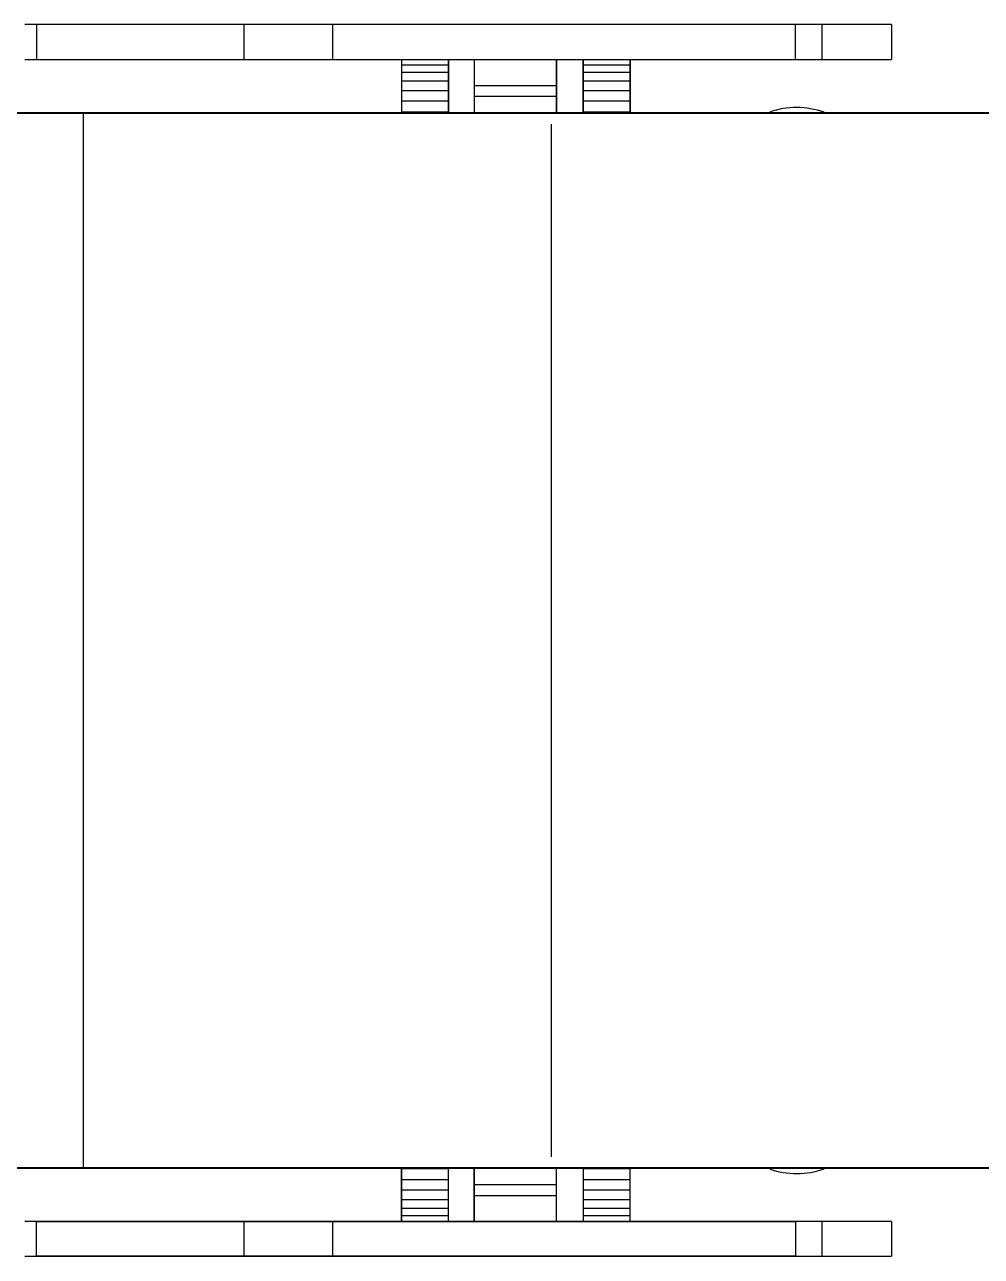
# Model space of a CAD drawing. Extents: x 2733443 to 3206532, y -1516114 to -1264405.
# Drawn here: x 3023306 to 3024201, y -1501181 to -1500030 of the extents above; entities that cross this region are included whole.
import ezdxf

# ---------------------------------------------------------------- set-up
doc = ezdxf.new("R2010")
doc.units = 0
doc.header["$MEASUREMENT"] = 0
doc.linetypes.add('1', pattern=[0, 0, 0])
doc.layers.get('0').update_dxf_attribs({"color": 250, "linetype": '1'})
doc.layers.add('furniture', color=33, linetype='Continuous')

# ---------------------------------------------------------------- blocks, each defined once
blk = doc.blocks.new('EQUIPMENT')
at = {"layer": 'furniture'}
for p, q in [((-8286.4, 2133.2), (-8286.6, 2133.2)), ((-8236, 2133.2), (-8286.4, 2133.2)), ((-8275.5, 2133.2), (-8275.5, 2100.5)), ((-7566.4, 2133.2), (-8275.5, 2133.2)), ((-8082, 2133.2), (-8236, 2133.2)), ((-8022.1, 2133.2), (-8082, 2133.2)), ((-8082, 2133.2), (-8082, 2100.5)), ((-7998.7, 2133.2), (-8022.1, 2133.2)), ((-7921.7, 2133.2), (-7998.7, 2133.2)), ((-7998.7, 2100.5), (-7998.7, 2133.2)), ((-7893.2, 2133.2), (-7921.7, 2133.2)), ((-7541.8, 2133.2), (-7893.2, 2133.2)), ((-7566.4, 2100.5), (-7566.4, 2133.2)), ((-7476.5, 2133.2), (-7541.8, 2133.2)), ((-7541.8, 2133.2), (-7541.8, 2100.5)), ((-7476.5, 2133.2), (-7476.5, 2100.5)), ((-7476.5, 2133.2), (-7476.5, 2100.5)), ((-8286.6, 2100.5), (-8286.4, 2100.5)), ((-8286.4, 2100.5), (-8236, 2100.5)), ((-8275.5, 2100.5), (-7566.4, 2100.5)), ((-8236, 2100.5), (-8082, 2100.5)), ((-8082, 2100.5), (-8022.1, 2100.5)), ((-8022.1, 2100.5), (-7998.7, 2100.5)), ((-7998.7, 2100.5), (-7921.7, 2100.5)), ((-7934.5, 2100.5), (-7934.5, 2095.3)), ((-7934.5, 2100.5), (-7934.5, 2050.6)), ((-7934.5, 2095.3), (-7934.5, 2088.5)), ((-7890.5, 2095.3), (-7934.5, 2095.3)), ((-7921.7, 2100.5), (-7893.2, 2100.5)), ((-7893.2, 2100.5), (-7541.8, 2100.5)), ((-7890.5, 2095.3), (-7890.5, 2100.5)), ((-7890.5, 2100.5), (-7890.5, 2050.6)), ((-7890.5, 2088.5), (-7890.5, 2095.3)), ((-7866.5, 2100.5), (-7866.5, 2050.6)), ((-7866.5, 2100.4), (-7866.5, 2076.3)), ((-7789.5, 2100.5), (-7789.5, 2050.6)), ((-7789.5, 2076.3), (-7789.5, 2100.4)), ((-7764.8, 2100.5), (-7764.8, 2095.3)), ((-7764.8, 2050.6), (-7764.8, 2100.5)), ((-7764.8, 2095.3), (-7764.8, 2088.5)), ((-7720.8, 2095.3), (-7764.8, 2095.3)), ((-7720.8, 2095.3), (-7720.8, 2100.5)), ((-7720.8, 2100.5), (-7720.8, 2050.6)), ((-7720.8, 2088.5), (-7720.8, 2095.3)), ((-7541.8, 2100.5), (-7476.5, 2100.5)), ((-7934.5, 2088.5), (-7934.5, 2080.5)), ((-7890.5, 2088.5), (-7934.5, 2088.5)), ((-7890.5, 2080.5), (-7890.5, 2088.5)), ((-7764.8, 2088.5), (-7764.8, 2080.5)), ((-7720.8, 2088.5), (-7764.8, 2088.5)), ((-7720.8, 2080.5), (-7720.8, 2088.5)), ((-7934.5, 2080.5), (-7934.5, 2071.4)), ((-7890.5, 2080.5), (-7934.5, 2080.5)), ((-7934.5, 2071.4), (-7934.5, 2061.6)), ((-7890.5, 2071.4), (-7934.5, 2071.4)), ((-7890.5, 2071.4), (-7890.5, 2080.5)), ((-7890.5, 2061.6), (-7890.5, 2071.4)), ((-7866.5, 2076.3), (-7866.5, 2066.3)), ((-7866.5, 2076.3), (-7789.5, 2076.3)), ((-7789.5, 2066.3), (-7789.5, 2076.3)), ((-7764.8, 2080.5), (-7764.8, 2071.4)), ((-7720.8, 2080.5), (-7764.8, 2080.5)), ((-7764.8, 2071.4), (-7764.8, 2061.6)), ((-7720.8, 2071.4), (-7764.8, 2071.4)), ((-7720.8, 2071.4), (-7720.8, 2080.5)), ((-7720.8, 2061.6), (-7720.8, 2071.4)), ((-7934.5, 2061.6), (-7934.5, 2051.3)), ((-7890.5, 2061.6), (-7934.5, 2061.6)), ((-7890.5, 2051.3), (-7890.5, 2061.6)), ((-7866.5, 2066.3), (-7789.5, 2066.3)), ((-7866.5, 2066.3), (-7866.5, 2055.4)), ((-7789.5, 2055.4), (-7789.5, 2066.3)), ((-7764.8, 2061.6), (-7764.8, 2051.3)), ((-7720.8, 2061.6), (-7764.8, 2061.6)), ((-7720.8, 2051.3), (-7720.8, 2061.6)), ((-8913.2, 2051.1), (-8232, 2051.1)), ((-8908.5, 2050.6), (-7094.4, 2050.6)), ((-8232, 2051.1), (-7784.2, 2051.1)), ((-7890.5, 2051.3), (-7934.5, 2051.3)), ((-7866.5, 2055.4), (-7866.5, 2051.1)), ((-7789.5, 2051.1), (-7789.5, 2055.4)), ((-7784.2, 2051.1), (-7099.7, 2051.1)), ((-7720.8, 2051.3), (-7764.8, 2051.3)), ((-8232, 2040.2), (-8232, 1075.8)), ((-8232, 2040.2), (-8232, 1075.8)), ((-7794.6, 2040.2), (-7794.6, 1075.8)), ((-8232, 1064.9), (-8913.2, 1064.9)), ((-7094.4, 1065.4), (-8908.5, 1065.4)), ((-7784.2, 1064.9), (-8232, 1064.9)), ((-7934.5, 1015.5), (-7934.5, 1065.4)), ((-7934.5, 1064.8), (-7934.5, 1054.4)), ((-7934.5, 1064.8), (-7890.5, 1064.8)), ((-7890.5, 1015.5), (-7890.5, 1065.4)), ((-7890.5, 1054.4), (-7890.5, 1064.8)), ((-7866.5, 1015.5), (-7866.5, 1065.4)), ((-7866.5, 1064.9), (-7866.5, 1060.7)), ((-7866.5, 1060.7), (-7866.5, 1049.8)), ((-7789.5, 1015.5), (-7789.5, 1065.4)), ((-7789.5, 1060.7), (-7789.5, 1064.9)), ((-7789.5, 1049.8), (-7789.5, 1060.7)), ((-7099.7, 1064.9), (-7784.2, 1064.9)), ((-7764.8, 1065.4), (-7764.8, 1015.5)), ((-7764.8, 1064.8), (-7764.8, 1054.4)), ((-7764.8, 1064.8), (-7720.8, 1064.8)), ((-7720.8, 1015.5), (-7720.8, 1065.4)), ((-7720.8, 1054.4), (-7720.8, 1064.8)), ((-7934.5, 1054.4), (-7934.5, 1044.6)), ((-7890.5, 1054.4), (-7934.5, 1054.4)), ((-7890.5, 1044.6), (-7890.5, 1054.4)), ((-7789.5, 1049.8), (-7866.5, 1049.8)), ((-7866.5, 1049.8), (-7866.5, 1039.8)), ((-7789.5, 1039.8), (-7789.5, 1049.8)), ((-7764.8, 1054.4), (-7764.8, 1044.6)), ((-7720.8, 1054.4), (-7764.8, 1054.4)), ((-7720.8, 1044.6), (-7720.8, 1054.4)), ((-7934.5, 1044.6), (-7934.5, 1035.5)), ((-7890.5, 1044.6), (-7934.5, 1044.6)), ((-7934.5, 1035.5), (-7934.5, 1027.5)), ((-7890.5, 1035.5), (-7934.5, 1035.5)), ((-7890.5, 1035.5), (-7890.5, 1044.6)), ((-7890.5, 1027.5), (-7890.5, 1035.5)), ((-7866.5, 1039.8), (-7866.5, 1015.5)), ((-7866.5, 1039.8), (-7789.5, 1039.8)), ((-7789.5, 1015.5), (-7789.5, 1039.8)), ((-7764.8, 1044.6), (-7764.8, 1035.5)), ((-7720.8, 1044.6), (-7764.8, 1044.6)), ((-7764.8, 1035.5), (-7764.8, 1027.5)), ((-7720.8, 1035.5), (-7764.8, 1035.5)), ((-7720.8, 1035.5), (-7720.8, 1044.6)), ((-7720.8, 1027.5), (-7720.8, 1035.5)), ((-7934.5, 1027.5), (-7934.5, 1020.7)), ((-7890.5, 1027.5), (-7934.5, 1027.5)), ((-7890.5, 1020.7), (-7890.5, 1027.5)), ((-7764.8, 1027.5), (-7764.8, 1020.7)), ((-7720.8, 1027.5), (-7764.8, 1027.5)), ((-7720.8, 1020.7), (-7720.8, 1027.5)), ((-8286.4, 1015.5), (-8286.6, 1015.5)), ((-8236, 1015.5), (-8286.4, 1015.5)), ((-8275.5, 1015.5), (-7566.4, 1015.5)), ((-8275.5, 982.9), (-8275.5, 1015.5)), ((-8082, 1015.5), (-8236, 1015.5)), ((-8022.1, 1015.5), (-8082, 1015.5)), ((-8082, 1015.5), (-8082, 982.9)), ((-7998.7, 1015.5), (-8022.1, 1015.5)), ((-7921.7, 1015.5), (-7998.7, 1015.5)), ((-7998.7, 982.9), (-7998.7, 1015.5)), ((-7934.5, 1020.7), (-7934.5, 1015.5)), ((-7890.5, 1020.7), (-7934.5, 1020.7)), ((-7893.2, 1015.5), (-7921.7, 1015.5)), ((-7541.8, 1015.5), (-7893.2, 1015.5)), ((-7890.5, 1015.5), (-7890.5, 1020.7)), ((-7764.8, 1020.7), (-7764.8, 1015.5)), ((-7720.8, 1020.7), (-7764.8, 1020.7)), ((-7720.8, 1015.5), (-7720.8, 1020.7)), ((-7566.4, 1015.5), (-7566.4, 982.9)), ((-7476.5, 1015.5), (-7541.8, 1015.5)), ((-7541.8, 1015.5), (-7541.8, 982.9)), ((-7476.5, 1015.5), (-7476.5, 982.9)), ((-7476.5, 1015.5), (-7476.5, 982.9)), ((-8286.6, 982.9), (-8286.4, 982.9)), ((-8286.4, 982.9), (-8236, 982.9)), ((-7566.4, 982.9), (-8275.5, 982.9)), ((-8236, 982.9), (-8082, 982.9)), ((-8082, 982.9), (-8022.1, 982.9)), ((-8022.1, 982.9), (-7998.7, 982.9)), ((-7998.7, 982.9), (-7921.7, 982.9)), ((-7921.7, 982.9), (-7893.2, 982.9)), ((-7893.2, 982.9), (-7541.8, 982.9)), ((-7541.8, 982.9), (-7476.5, 982.9))]:
    blk.add_line(p, q, dxfattribs=at)
for centre, start, end in [((-7565.3, 1979), 70.4828, 109.0875), ((-7565.3, 1137), 250.9125, 289.5172)]:
    blk.add_arc(centre, 76.8, start, end, dxfattribs=at)
blk.add_open_spline([(-8232, 2051.1), (-8232, 2051.1), (-8232, 2050.9), (-8232, 2049.8), (-8232, 2048), (-8232, 2045), (-8232, 2042.1), (-8232, 2040.2)], degree=3, knots=[0, 0, 0, 0, 0.166667, 0.333333, 0.5, 0.666667, 1, 1, 1, 1], dxfattribs=at)
blk.add_open_spline([(-8232, 1075.8), (-8232, 1073.9), (-8232, 1070.1), (-8232, 1065.9), (-8232, 1064.9), (-8232, 1064.9)], degree=3, dxfattribs=at)

msp = doc.modelspace()

# ---------------------------------------------------------------- block references
at = {"color": 240, "true_color": 0xed1f24}
msp.add_blockref('EQUIPMENT', (3031593.1809, -1502163.4359), dxfattribs=at)

doc.saveas('drawing.dxf')
